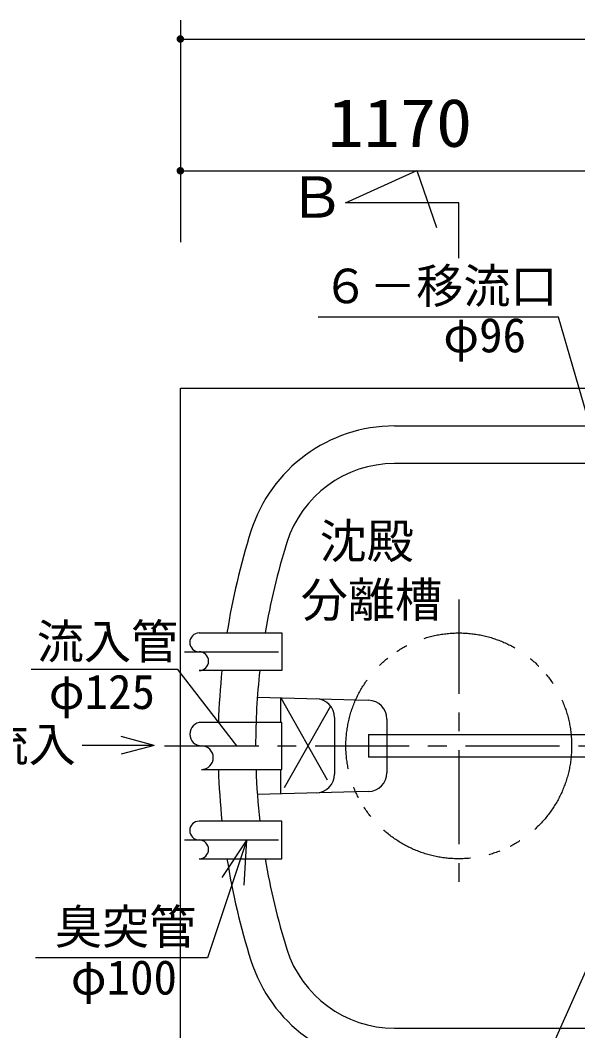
# Model space of a CAD drawing. Units: millimetres, scale not verified. Extents: x -14850 to 14850, y -10500 to 10500.
# Drawn here: x -10966 to -9484, y 1064 to 3749 of the extents above; entities that cross this region are included whole.
import ezdxf
from ezdxf.enums import TextEntityAlignment as Align

# ---------------------------------------------------------------- set-up
doc = ezdxf.new("R2010")
doc.units = ezdxf.units.MM
doc.header["$LTSCALE"] = 50
doc.linetypes.add('CHAIN1', pattern=[8, 5, -1, 1, -1])
doc.linetypes.add('DOUBLE_CHAIN1', pattern=[8.8, 5, -1, 0.6, -0.6, 0.6, -1])
for name, color, linetype, lineweight in [('0-0_空気管', 3, 'Continuous', 25), ('0-1_機器', 2, 'Continuous', 25), ('0-5_製作', 5, 'Continuous', 25)]:
    doc.layers.add(name, color=color, linetype=linetype, lineweight=lineweight)
doc.styles.add('ＭＳ ゴシック', font='')
doc.styles.get('ＭＳ ゴシック').set_extended_font_data('MS Gothic')

msp = doc.modelspace()

# ---------------------------------------------------------------- linework, layer by layer
at = {"layer": '0-0_空気管'}
for p, q in [((-9971.12, 2671.38), (-7523.99, 2671.38)), ((-9267.57, 2571.38), (-9971.12, 2571.38)), ((-10547.05, 2024.59), (-10937.16, 2024.59)), ((-10390.07, 1821.38), (-10547.05, 2024.59)), ((-10335.58, 1950.4), (-10039.9, 1942.65)), ((-10273.44, 1883.88), (-10273.44, 1948.77)), ((-10130.52, 1896.32), (-10130.52, 1746.44)), ((-9991.21, 1892.67), (-9991.21, 1750.09)), ((-10610.22, 1822.53), (-10697.16, 1845.83)), ((-10040.21, 1851.38), (-10040.21, 1791.38)), ((-10040.21, 1851.38), (-8110.21, 1851.38)), ((-10610.22, 1822.53), (-10801.22, 1822.53)), ((-10610.22, 1822.53), (-10697.16, 1799.24)), ((-8110.21, 1791.38), (-10040.21, 1791.38)), ((-10483.96, 1758.88), (-10270.34, 1758.88)), ((-10273.44, 1693.99), (-10273.44, 1758.88)), ((-10039.9, 1700.1), (-10335.58, 1692.36)), ((-10363.69, 1571.38), (-10468.4, 1258.53)), ((-10468.4, 1258.53), (-10925.39, 1258.53)), ((-9971.12, 1071.38), (-9267.57, 1071.38))]:
    msp.add_line(p, q, dxfattribs=at)
at = {"layer": '0-0_空気管', "linetype": 'CHAIN1'}
for p, q in [((-9800.21, 2210), (-9800.21, 1430.42)), ((-10529.24, 2071.38), (-10256.47, 2071.38)), ((-10273.44, 1948.77), (-10140.89, 1715.95)), ((-10140.89, 1926.81), (-10273.44, 1693.99)), ((-10582.09, 1821.38), (-6870.21, 1821.38)), ((-10529.24, 1571.38), (-10256.47, 1571.38))]:
    msp.add_line(p, q, dxfattribs=at)
at = {"layer": '0-0_空気管'}
for points in [[(-9230.21, 1911.38), (-9534.91, 2960.54), (-10173.95, 2960.54)], [(-10490.21, 2121.38), (-10270.34, 2121.38), (-10270.34, 2021.38), (-10490.21, 2021.38)], [(-10270.34, 1758.88), (-10270.34, 1883.88), (-10483.96, 1883.88)], [(-10490.21, 1521.38), (-10270.34, 1521.38), (-10270.34, 1621.38), (-10490.21, 1621.38)], [(-10371.02, 1451.6), (-10363.69, 1571.38), (-10429.93, 1471.32)], [(-9309.38, 1568.06), (-9681.48, 732.66), (-10173.13, 732.66)]]:
    msp.add_lwpolyline(points, dxfattribs=at)
at = {"layer": '0-0_空気管', "linetype": 'DOUBLE_CHAIN1'}
msp.add_circle((-9800.21, 1821.38), 300, dxfattribs=at)
at = {"layer": '0-0_空気管'}
for centre, radius, start, end in [((-9971.12, 2271.38), 400, 90, 162.54239), ((-9971.12, 2271.38), 300, 90, 162.54239), ((-8540.21, 1821.38), 1900, 162.54239, 170.91527), ((-8540.21, 1821.38), 1800, 162.54239, 170.40593), ((-10490.21, 2096.38), 25, 90, 270), ((-10490.21, 2046.38), 25, 270, 90), ((-8540.21, 1821.38), 1900, 173.95766, 178.11493), ((-8540.21, 1821.38), 1800, 173.62062, 180), ((-10180.52, 1896.32), 50, 0, 88.5), ((-10041.21, 1892.67), 50, 0, 88.5), ((-10483.96, 1852.63), 31.25, 90, 270), ((-10483.96, 1790.13), 31.25, 270, 90), ((-8540.21, 1821.38), 1900, 181.88506, 186.04233), ((-8540.21, 1821.38), 1800, 181.98981, 186.37935), ((-10180.52, 1746.44), 50, 271.5, 0), ((-10041.21, 1750.09), 50, 271.5, 0), ((-10490.21, 1596.38), 25, 90, 270), ((-10490.21, 1546.38), 25, 270, 90), ((-8540.21, 1821.38), 1900, 189.0847, 197.45758), ((-8540.21, 1821.38), 1800, 189.59406, 197.4576), ((-9971.12, 1371.38), 300, 197.4576, 270), ((-9971.12, 1371.38), 400, 197.4576, 270)]:
    msp.add_arc(centre, radius, start, end, dxfattribs=at)
at = {"layer": '0-1_機器', "color": 3}
msp.add_line((-9800.21, 3117.44), (-9800.21, 3263.8), dxfattribs=at)
at = {"layer": '0-1_機器'}
for p, q in [((-10540.21, 2771.38), (-6870.21, 2771.38)), ((-10540.21, 871.38), (-10540.21, 2771.38))]:
    msp.add_line(p, q, dxfattribs=at)
at = {"layer": '0-1_機器', "color": 3}
msp.add_lwpolyline([(-9800.21, 3263.8), (-10101.71, 3263.8), (-9911.38, 3350.32), (-9859.47, 3198.92)], dxfattribs=at)
at = {"layer": '0-5_製作', "color": 2}
for p, q in [((-10540.21, 3749.34), (-10540.21, 3159.71)), ((-10540.21, 3699.34), (-6870.21, 3699.34)), ((-10540.21, 3349.34), (-9370.21, 3349.34))]:
    msp.add_line(p, q, dxfattribs=at)
at = {"layer": '0-5_製作'}
for points in [[(-10547.91, 3705.72), (-10550.21, 3699.34), (-10550.19, 3699.97)], [(-10547.91, 3705.72), (-10540.21, 3699.34), (-10550.21, 3699.34)], [(-10547.91, 3705.72), (-10550.19, 3699.97), (-10548.65, 3704.7)], [(-10547.05, 3706.63), (-10540.21, 3699.34), (-10547.91, 3705.72)], [(-10546.09, 3707.43), (-10540.21, 3699.34), (-10547.05, 3706.63)], [(-10545.03, 3708.1), (-10540.21, 3699.34), (-10546.09, 3707.43)], [(-10543.89, 3708.64), (-10540.21, 3699.34), (-10545.03, 3708.1)], [(-10542.7, 3709.03), (-10540.21, 3699.34), (-10543.89, 3708.64)], [(-10541.46, 3709.26), (-10540.21, 3699.34), (-10542.7, 3709.03)], [(-10540.21, 3709.34), (-10540.21, 3699.34), (-10541.46, 3709.26)], [(-10539.58, 3709.32), (-10540.21, 3699.34), (-10540.21, 3709.34)], [(-10538.34, 3709.16), (-10540.21, 3699.34), (-10539.58, 3709.32)], [(-10537.12, 3708.85), (-10540.21, 3699.34), (-10538.34, 3709.16)], [(-10535.95, 3708.39), (-10540.21, 3699.34), (-10537.12, 3708.85)], [(-10535.95, 3708.39), (-10530.21, 3699.34), (-10540.21, 3699.34)], [(-10534.85, 3707.78), (-10530.21, 3699.34), (-10535.95, 3708.39)], [(-10533.83, 3707.05), (-10530.21, 3699.34), (-10534.85, 3707.78)], [(-10532.92, 3706.19), (-10530.21, 3699.34), (-10533.83, 3707.05)], [(-10532.12, 3705.22), (-10530.21, 3699.34), (-10532.92, 3706.19)], [(-10540.21, 3699.34), (-10550.13, 3698.09), (-10550.21, 3699.34)], [(-10548.65, 3704.7), (-10550.19, 3699.97), (-10550.03, 3701.21)], [(-10540.21, 3699.34), (-10549.89, 3696.85), (-10550.13, 3698.09)], [(-10548.65, 3704.7), (-10550.03, 3701.21), (-10549.26, 3703.6)], [(-10549.26, 3703.6), (-10550.03, 3701.21), (-10549.72, 3702.43)], [(-10540.21, 3699.34), (-10549.51, 3695.66), (-10549.89, 3696.85)], [(-10540.21, 3699.34), (-10548.97, 3694.52), (-10549.51, 3695.66)], [(-10540.21, 3699.34), (-10548.3, 3693.46), (-10548.97, 3694.52)], [(-10540.21, 3699.34), (-10547.5, 3692.5), (-10548.3, 3693.46)], [(-10540.21, 3699.34), (-10546.58, 3691.64), (-10547.5, 3692.5)], [(-10540.21, 3699.34), (-10545.57, 3690.9), (-10546.58, 3691.64)], [(-10540.21, 3699.34), (-10544.47, 3690.29), (-10545.57, 3690.9)], [(-10540.21, 3699.34), (-10543.3, 3689.83), (-10544.47, 3690.29)], [(-10540.21, 3689.34), (-10543.3, 3689.83), (-10540.21, 3699.34)], [(-10540.21, 3689.34), (-10542.08, 3689.52), (-10543.3, 3689.83)], [(-10540.21, 3689.34), (-10540.84, 3689.36), (-10542.08, 3689.52)], [(-10530.21, 3699.34), (-10540.21, 3689.34), (-10540.21, 3699.34)], [(-10530.21, 3699.34), (-10538.96, 3689.42), (-10540.21, 3689.34)], [(-10530.21, 3699.34), (-10537.72, 3689.66), (-10538.96, 3689.42)], [(-10530.21, 3699.34), (-10536.53, 3690.04), (-10537.72, 3689.66)], [(-10530.21, 3699.34), (-10535.39, 3690.58), (-10536.53, 3690.04)], [(-10530.21, 3699.34), (-10534.33, 3691.25), (-10535.39, 3690.58)], [(-10530.21, 3699.34), (-10533.36, 3692.05), (-10534.33, 3691.25)], [(-10530.21, 3699.34), (-10532.5, 3692.97), (-10533.36, 3692.05)], [(-10530.21, 3699.34), (-10531.77, 3693.98), (-10532.5, 3692.97)], [(-10531.45, 3704.16), (-10530.21, 3699.34), (-10532.12, 3705.22)], [(-10530.23, 3698.71), (-10531.77, 3693.98), (-10530.21, 3699.34)], [(-10530.39, 3697.47), (-10531.77, 3693.98), (-10530.23, 3698.71)], [(-10530.39, 3697.47), (-10531.16, 3695.08), (-10531.77, 3693.98)], [(-10530.91, 3703.02), (-10530.21, 3699.34), (-10531.45, 3704.16)], [(-10530.7, 3696.25), (-10531.16, 3695.08), (-10530.39, 3697.47)], [(-10530.52, 3701.83), (-10530.21, 3699.34), (-10530.91, 3703.02)], [(-10530.29, 3700.59), (-10530.21, 3699.34), (-10530.52, 3701.83)], [(-10547.05, 3356.63), (-10540.21, 3349.34), (-10547.91, 3355.72)], [(-10546.09, 3357.43), (-10540.21, 3349.34), (-10547.05, 3356.63)], [(-10545.03, 3358.1), (-10540.21, 3349.34), (-10546.09, 3357.43)], [(-10543.89, 3358.64), (-10540.21, 3349.34), (-10545.03, 3358.1)], [(-10542.7, 3359.03), (-10540.21, 3349.34), (-10543.89, 3358.64)], [(-10541.46, 3359.26), (-10540.21, 3349.34), (-10542.7, 3359.03)], [(-10540.21, 3359.34), (-10540.21, 3349.34), (-10541.46, 3359.26)], [(-10539.58, 3359.32), (-10540.21, 3349.34), (-10540.21, 3359.34)], [(-10538.34, 3359.16), (-10540.21, 3349.34), (-10539.58, 3359.32)], [(-10537.12, 3358.85), (-10540.21, 3349.34), (-10538.34, 3359.16)], [(-10537.12, 3358.85), (-10530.21, 3349.34), (-10540.21, 3349.34)], [(-10535.95, 3358.39), (-10530.21, 3349.34), (-10537.12, 3358.85)], [(-10534.85, 3357.78), (-10530.21, 3349.34), (-10535.95, 3358.39)], [(-10533.83, 3357.05), (-10530.21, 3349.34), (-10534.85, 3357.78)], [(-10532.92, 3356.19), (-10530.21, 3349.34), (-10533.83, 3357.05)], [(-10547.91, 3355.72), (-10550.21, 3349.34), (-10548.65, 3354.7)], [(-10547.91, 3355.72), (-10540.21, 3349.34), (-10550.21, 3349.34)], [(-10548.65, 3354.7), (-10550.21, 3349.34), (-10550.19, 3349.97)], [(-10540.21, 3349.34), (-10550.13, 3348.09), (-10550.21, 3349.34)], [(-10548.65, 3354.7), (-10550.19, 3349.97), (-10549.26, 3353.6)], [(-10549.26, 3353.6), (-10550.19, 3349.97), (-10550.03, 3351.21)], [(-10540.21, 3349.34), (-10549.89, 3346.85), (-10550.13, 3348.09)], [(-10549.26, 3353.6), (-10550.03, 3351.21), (-10549.72, 3352.43)], [(-10540.21, 3349.34), (-10549.51, 3345.66), (-10549.89, 3346.85)], [(-10540.21, 3349.34), (-10548.97, 3344.52), (-10549.51, 3345.66)], [(-10540.21, 3349.34), (-10548.3, 3343.46), (-10548.97, 3344.52)], [(-10540.21, 3349.34), (-10547.5, 3342.5), (-10548.3, 3343.46)], [(-10540.21, 3349.34), (-10546.58, 3341.64), (-10547.5, 3342.5)], [(-10540.21, 3349.34), (-10545.57, 3340.9), (-10546.58, 3341.64)], [(-10540.21, 3349.34), (-10544.47, 3340.29), (-10545.57, 3340.9)], [(-10540.21, 3349.34), (-10543.3, 3339.83), (-10544.47, 3340.29)], [(-10540.21, 3349.34), (-10542.08, 3339.52), (-10543.3, 3339.83)], [(-10540.21, 3339.34), (-10542.08, 3339.52), (-10540.21, 3349.34)], [(-10540.21, 3339.34), (-10540.84, 3339.36), (-10542.08, 3339.52)], [(-10530.21, 3349.34), (-10540.21, 3339.34), (-10540.21, 3349.34)], [(-10530.21, 3349.34), (-10538.96, 3339.42), (-10540.21, 3339.34)], [(-10530.21, 3349.34), (-10537.72, 3339.66), (-10538.96, 3339.42)], [(-10530.21, 3349.34), (-10536.53, 3340.04), (-10537.72, 3339.66)], [(-10530.21, 3349.34), (-10535.39, 3340.58), (-10536.53, 3340.04)], [(-10530.21, 3349.34), (-10534.33, 3341.25), (-10535.39, 3340.58)], [(-10530.21, 3349.34), (-10533.36, 3342.05), (-10534.33, 3341.25)], [(-10530.21, 3349.34), (-10532.5, 3342.97), (-10533.36, 3342.05)], [(-10532.12, 3355.22), (-10530.21, 3349.34), (-10532.92, 3356.19)], [(-10530.21, 3349.34), (-10531.77, 3343.98), (-10532.5, 3342.97)], [(-10531.45, 3354.16), (-10530.21, 3349.34), (-10532.12, 3355.22)], [(-10530.23, 3348.71), (-10531.77, 3343.98), (-10530.21, 3349.34)], [(-10530.23, 3348.71), (-10531.16, 3345.08), (-10531.77, 3343.98)], [(-10530.91, 3353.02), (-10530.21, 3349.34), (-10531.45, 3354.16)], [(-10530.39, 3347.47), (-10531.16, 3345.08), (-10530.23, 3348.71)], [(-10530.39, 3347.47), (-10530.7, 3346.25), (-10531.16, 3345.08)], [(-10530.52, 3351.83), (-10530.21, 3349.34), (-10530.91, 3353.02)], [(-10530.29, 3350.59), (-10530.21, 3349.34), (-10530.52, 3351.83)]]:
    msp.add_solid(points, dxfattribs=at)

# ---------------------------------------------------------------- texts
at = {"layer": '0-0_空気管', "color": 4, "style": 'ＭＳ ゴシック'}
for s, p in [('６－移流口', (-10163.67, 2969.91)), ('φ96', (-9841.25, 2839.4)), ('沈殿', (-10170.18, 2292.06)), ('分離槽', (-10220.18, 2136.06)), ('流入管', (-10921.87, 2025.26)), ('φ125', (-10889.83, 1891.75)), ('流入', (-11068.72, 1752.16)), ('臭突管', (-10873.61, 1267.3)), ('φ100', (-10831.34, 1133.01))]:
    msp.add_text(s, height=91.79, dxfattribs=at).set_placement(p, align=Align.BOTTOM_LEFT)
at = {"layer": '0-1_機器', "color": 4, "style": 'ＭＳ ゴシック'}
msp.add_text('Ｂ', height=110, dxfattribs=at).set_placement((-10253.33, 3191.63), align=Align.BOTTOM_LEFT)
at = {"layer": '0-5_製作', "color": 4, "style": 'ＭＳ ゴシック', "width": 1.1}
msp.add_text('1170', height=128.4, dxfattribs=at).set_placement((-10148.96, 3374.34), align=Align.BOTTOM_LEFT)

doc.saveas('drawing.dxf')
